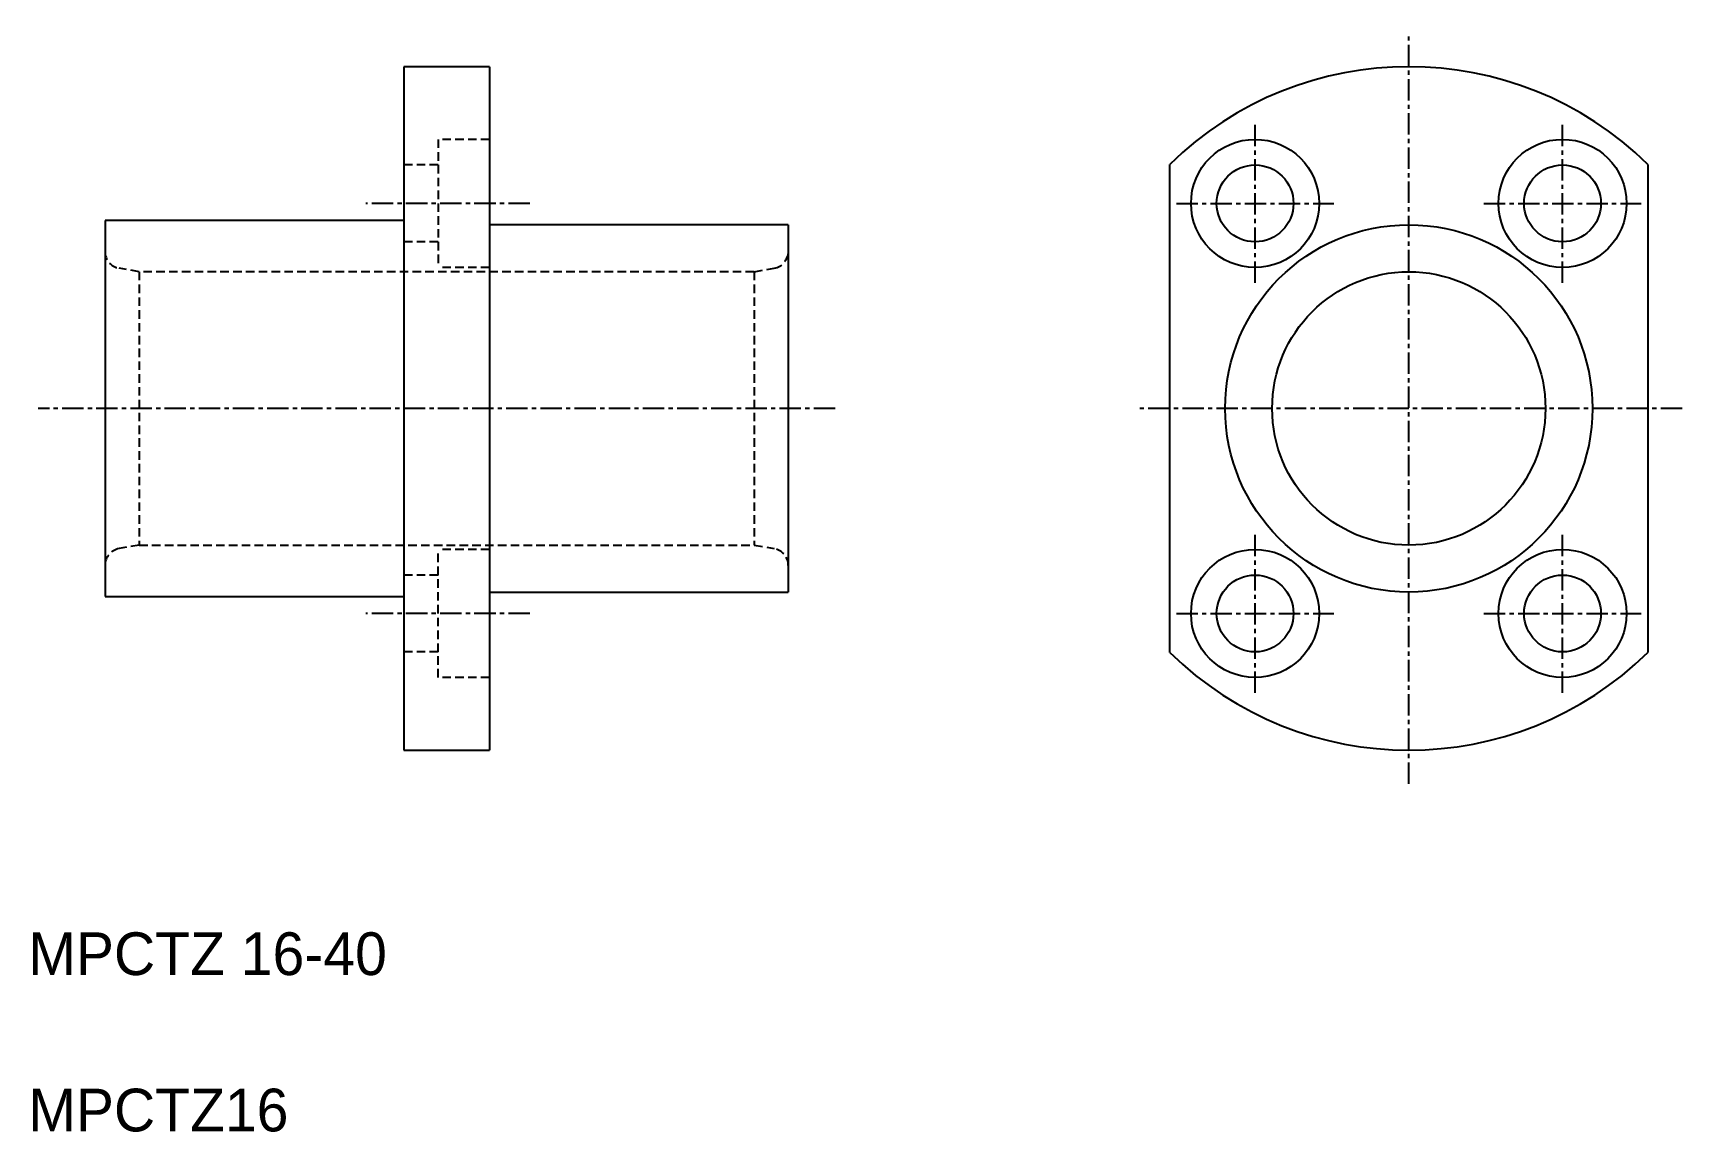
# Model space of a CAD drawing. Extents: x 27.9 to 124.4, y 46.6 to 110.9.
import ezdxf

# ---------------------------------------------------------------- set-up
doc = ezdxf.new("R2010")
doc.units = 0
doc.linetypes.add('CENTER', pattern=[2, 1.25, -0.25, 0.25, -0.25])
doc.linetypes.add('DASHED', pattern=[0.75, 0.5, -0.25])
doc.layers.get('0').update_dxf_attribs({"linetype": 'CONTINUOUS'})
doc.layers.add('CENTER', color=1, linetype='CENTER')

msp = doc.modelspace()

# ---------------------------------------------------------------- linework, layer by layer
at = {"color": 7, "linetype": 'CONTINUOUS'}
for p, q in [((49.57, 108.929), (49.57, 68.929)), ((54.57, 108.929), (49.57, 108.929)), ((54.57, 108.929), (54.57, 68.929)), ((94.398, 74.647), (94.398, 103.212)), ((122.398, 103.212), (122.398, 74.647)), ((49.57, 99.929), (32.07, 99.929)), ((32.07, 99.929), (32.07, 77.929)), ((72.07, 99.679), (54.57, 99.679)), ((72.07, 99.679), (72.07, 78.179)), ((32.07, 77.929), (49.57, 77.929)), ((54.57, 78.179), (72.07, 78.179)), ((49.57, 68.929), (54.57, 68.929))]:
    msp.add_line(p, q, dxfattribs=at)
at = {"color": 3, "linetype": 'DASHED'}
for p, q in [((51.57, 104.679), (51.57, 97.179)), ((54.57, 104.679), (51.57, 104.679)), ((51.57, 103.179), (49.57, 103.179)), ((51.57, 98.679), (49.57, 98.679)), ((34.07, 96.929), (32.896, 97.136)), ((70.07, 96.929), (34.07, 96.929)), ((34.07, 96.929), (34.07, 80.929)), ((54.57, 97.179), (51.57, 97.179)), ((70.07, 96.929), (71.243, 97.136)), ((70.07, 96.929), (70.07, 80.929)), ((34.07, 80.929), (32.896, 80.723)), ((34.07, 80.929), (70.07, 80.929)), ((51.57, 73.179), (51.57, 80.679)), ((54.57, 80.679), (51.57, 80.679)), ((70.07, 80.929), (71.243, 80.723)), ((51.57, 79.179), (49.57, 79.179)), ((51.57, 74.679), (49.57, 74.679)), ((54.57, 73.179), (51.57, 73.179))]:
    msp.add_line(p, q, dxfattribs=at)
at = {"color": 7, "linetype": 'CONTINUOUS'}
for centre, radius in [((99.398, 100.929), 3.75), ((117.398, 100.929), 3.75), ((99.398, 100.929), 2.25), ((117.398, 100.929), 2.25), ((108.398, 88.929), 10.75), ((108.398, 88.929), 8), ((99.398, 76.929), 3.75), ((117.398, 76.929), 3.75), ((99.398, 76.929), 2.25), ((117.398, 76.929), 2.25)]:
    msp.add_circle(centre, radius, dxfattribs=at)
for start, end in [(45.573, 134.427), (225.573, 314.427)]:
    msp.add_arc((108.398, 88.929), 20, start, end, dxfattribs=at)
at = {"color": 3, "linetype": 'DASHED'}
for centre, start, end in [((33.07, 98.121), 180, 260), ((71.07, 98.121), 280, 0), ((33.07, 79.738), 100, 180), ((71.07, 79.738), 0, 80)]:
    msp.add_arc(centre, 1, start, end, dxfattribs=at)
at = {"layer": 'CENTER', "color": 1, "linetype": 'CENTER'}
for p, q in [((108.398, 66.955), (108.398, 110.904)), ((99.398, 96.275), (99.398, 105.584)), ((117.398, 96.275), (117.398, 105.584)), ((56.94, 100.929), (47.346, 100.929)), ((94.791, 100.929), (104.005, 100.929)), ((112.791, 100.929), (122.005, 100.929)), ((74.81, 88.929), (28.161, 88.929)), ((124.392, 88.929), (92.405, 88.929)), ((99.398, 72.275), (99.398, 81.584)), ((117.398, 72.275), (117.398, 81.584)), ((56.94, 76.929), (47.346, 76.929)), ((94.791, 76.929), (104.005, 76.929)), ((112.791, 76.929), (122.005, 76.929))]:
    msp.add_line(p, q, dxfattribs=at)

# ---------------------------------------------------------------- texts
at = {"color": 7, "linetype": 'CONTINUOUS'}
for s, p in [('MPCTZ 16-40', (27.578, 55.763)), ('MPCTZ16', (27.578, 46.613))]:
    msp.add_text(s, height=2.5, dxfattribs=at).set_placement(p)

doc.saveas('drawing.dxf')
